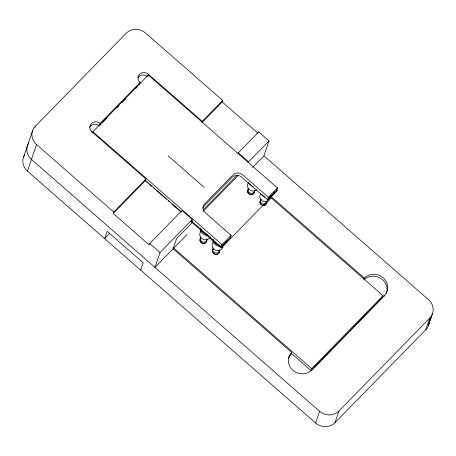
<?xml version="1.0" encoding="UTF-8"?>
<svg xmlns="http://www.w3.org/2000/svg" width="456" height="456" viewBox="0 0 456 456"><rect width="100%" height="100%" fill="white"/><g stroke="black" fill="none" stroke-linecap="round" stroke-linejoin="round"><path stroke-width="0.68" d="M428.389 325.681L431.062 317.33L429.256 322.039L432.396 313.973M23.609 156.904L32.712 130.319M35.015 127.195L35.334 126.261L126.135 33.294A13.828 12.831 18.9 0 1 145.51 32.992L222.693 100.451L222.192 101.916L202.247 122.339M429.193 321.868A13.828 12.831 18.9 0 1 425.767 329.739L334.966 422.706A13.828 12.831 18.9 0 1 315.592 423.008L27.44 171.142L36.543 144.558A13.828 12.831 18.9 0 1 35.334 126.261M91.827 132.092L91.935 131.79A6.224 5.774 18.9 0 1 91.388 123.559A6.224 5.774 18.9 0 1 100.109 123.422L140.06 82.513A6.224 5.774 18.9 0 1 139.513 74.282A6.224 5.774 18.9 0 1 148.234 74.146L202.259 121.37L201.928 122.35M92.482 132.992L92.904 131.773L148.291 75.063L277.447 187.952L276.615 190.391L267.529 199.688L241.805 177.202A6.914 6.412 18.9 0 0 232.121 177.35L203.969 206.175A6.914 6.412 18.9 0 0 202.658 208.198M99.374 125.56L100.109 123.422M140.06 82.513L139.222 84.953A6.224 5.774 18.9 0 1 138.595 84.32M147.607 75.975L148.234 74.146M192.426 220.921L191.44 221.929L192.272 219.496L181.984 210.495L149.745 243.504L149.243 244.969L113.225 213.482L113.726 212.017L145.966 179.014L91.935 131.79M113.225 213.482L145.464 180.479L145.966 179.014M140.642 270.094L143.15 262.776L107.131 231.289L104.623 238.608L110.095 233.005M192.272 219.496L160.039 252.499L154.943 267.376L187.177 234.373M237.946 153.832L238.283 152.857L258.712 131.938L269 140.932L263.91 155.815L252.618 167.369M258.524 132.485L258.712 131.938M191.212 220.869L221.223 247.106L222.055 244.667L231.135 235.364L205.411 212.878A6.914 6.412 18.9 0 1 204.807 203.735L232.953 174.91A6.914 6.412 18.9 0 1 242.638 174.762L268.367 197.248L267.529 199.688M231.135 235.364L230.303 237.804L221.223 247.106M193.03 221.724L176.614 238.539L173.103 248.782L291.709 352.454L291.042 354.403A13.48 12.506 18.9 0 0 288.488 358.359M291.202 353.252L311.02 370.574L311.687 368.625L382.966 295.642L270.488 197.323M311.613 370.483L384.419 295.619A13.48 12.506 18.9 0 0 383.239 277.784A13.48 12.506 18.9 0 0 364.355 278.075L270.636 196.16M363.934 279.294L364.355 278.075M315.592 423.008L319.605 411.301L31.447 159.435A13.828 12.831 18.9 0 1 29.002 142.631M334.966 422.706L338.973 410.998L429.78 318.026A13.828 12.831 18.9 0 0 428.566 299.734L263.91 155.815M382.966 295.642L382.299 297.591L311.02 370.574M384.214 296.229L384.419 295.619M425.767 329.739L429.78 318.026M101.243 123.844L99.271 125.862A6.224 5.774 18.9 0 0 89.61 127.304M102.6 122.453L107.166 117.779M116.753 107.964L118.999 105.661M121.746 102.851L125.411 99.094M135.894 88.361L137.25 86.976M202.259 121.37L222.693 100.451M269 140.932L248.571 161.851L238.283 152.857M203.29 209.794L237.365 174.91M203.376 211.139L238.351 175.326M268.367 197.248L277.447 187.952M222.192 101.916L257.76 133.009M276.507 189.44L277.579 190.374L221.285 248.018L190.745 221.325M168.292 155.992L204.311 187.473M92.904 131.773L222.055 244.667M145.464 180.479L181.482 211.96M145.042 180.519L148.069 183.164M149.579 184.486L151.597 186.247M153.695 188.083L155.308 189.485M156.38 190.426L166.229 199.038M168.247 200.8L169.774 202.133M171.918 204.009L173.525 205.417M173.799 205.65L181.026 211.972M172.961 247.369L311.687 368.625M36.543 144.558L113.726 212.017M149.745 243.504L160.039 252.499M254.385 191.104A3.454 3.209 18.9 0 1 249.825 194.478A3.454 3.209 18.9 0 1 248.776 188.932M266.709 201.774A3.454 3.209 18.9 0 1 264.594 205.348A3.454 3.209 18.9 0 1 260.404 203.815A3.454 3.209 18.9 0 1 261.123 199.728M206.75 240.249A3.454 3.209 18.9 0 1 202.071 243.253A3.454 3.209 18.9 0 1 200.971 237.855M219.068 250.139A3.454 3.209 18.9 0 1 217.831 254.095A3.454 3.209 18.9 0 1 213.431 253.422A3.454 3.209 18.9 0 1 213.203 249.244M254.465 190.859A3.454 3.209 18.9 0 1 249.991 194.262A3.454 3.209 18.9 0 1 248.725 188.801M266.817 201.655A3.454 3.209 18.9 0 1 262.342 205.057A3.454 3.209 18.9 0 1 261.071 199.591M206.796 239.668A3.454 3.209 18.9 0 1 202.47 243.122A3.454 3.209 18.9 0 1 200.839 237.81M219.216 250.048A3.454 3.209 18.9 0 1 215.568 254.26A3.454 3.209 18.9 0 1 213.248 249.044M226.592 240.517A6.914 6.412 18.9 0 1 222.42 244.786M219.872 245.111A6.914 6.412 18.9 0 1 213.134 239.223M207.526 234.321A6.914 6.412 18.9 0 1 200.788 228.427M274.261 191.702A6.914 6.412 18.9 0 1 270.094 195.977M273.845 192.922A6.914 6.412 18.9 0 1 269.011 197.374M264.862 197.043A6.914 6.412 18.9 0 1 261.408 194.296M270.682 196.057A5.529 5.13 18.9 0 1 264.246 201.712A5.529 5.13 18.9 0 1 260.558 193.811M267.239 201.227A3.454 3.209 18.9 0 1 262.827 203.997A3.454 3.209 18.9 0 1 260.866 199.158M253.171 186.464A6.914 6.412 18.9 0 1 248.446 182.332M256.694 189.799A5.529 5.13 18.9 0 1 249.483 189.764A5.529 5.13 18.9 0 1 248.212 183.021M254.887 190.431A3.454 3.209 18.9 0 1 250.321 193.15A3.454 3.209 18.9 0 1 248.691 188.117M226.176 241.737A6.914 6.412 18.9 0 1 218.538 246.229A6.914 6.412 18.9 0 1 212.661 239.314M223.075 245.402A5.529 5.13 18.9 0 1 216.053 250.378A5.529 5.13 18.9 0 1 213.169 242.233M219.564 250.036A3.454 3.209 18.9 0 1 215.152 252.806A3.454 3.209 18.9 0 1 213.191 247.967M208.301 235.501A6.914 6.412 18.9 0 1 200.309 228.519M210.41 236.67A5.529 5.13 18.9 0 1 202.669 239.143A5.529 5.13 18.9 0 1 200.822 231.443M207.212 239.24A3.454 3.209 18.9 0 1 202.806 242.011A3.454 3.209 18.9 0 1 200.845 237.171M27.44 171.142A13.828 12.831 18.9 0 1 24.749 154.692M364.361 279.391A13.48 12.506 18.9 0 1 380.954 278.508A13.48 12.506 18.9 0 1 386.306 293.618M138.014 77.554A6.224 5.774 18.9 0 1 147.049 76.3M338.973 410.998A13.828 12.831 18.9 0 1 319.605 411.301M311.779 369.993A13.48 12.506 18.9 0 1 292.889 370.289A13.48 12.506 18.9 0 1 291.709 352.454"/></g></svg>
